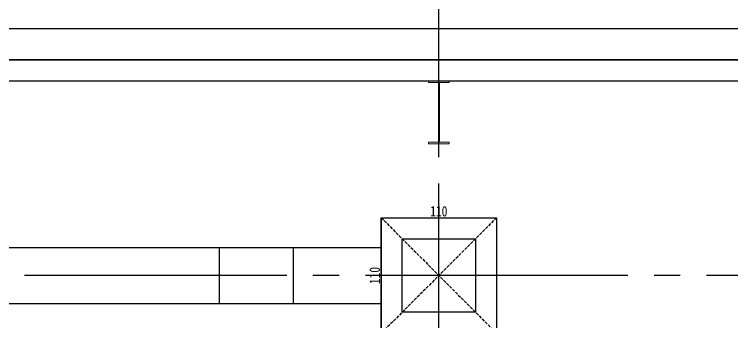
# Model space of a CAD drawing. Extents: x -18489 to 195597, y -1599 to 112111.
# Drawn here: x -16603 to -15918, y 8498 to 8791 of the extents above; entities that cross this region are included whole.
import ezdxf

# ---------------------------------------------------------------- set-up
doc = ezdxf.new("R2010")
doc.units = 0
doc.header["$LTSCALE"] = 100
doc.linetypes.add('X-CUB3-L10$0$COL-CEN-LIN', pattern=[3.25, 2.5, -0.25, 0.25, -0.25])
doc.linetypes.add('X-CUB3-L10$0$HIDDEN', pattern=[0.4, 0.3, -0.1])
for name, color, linetype in [('X-CUB3-L10$0$BEAM-RC(P)', 8, 'Continuous'), ('X-CUB3-L10$0$CCL', 8, 'X-CUB3-L10$0$COL-CEN-LIN'), ('X-CUB3-L10$0$COL', 8, 'Continuous'), ('X-CUB3-L10$0$COL-S', 8, 'Continuous'), ('X-CUB3-L10$0$WALL-DR', 8, 'Continuous'), ('X-CUB3-L10$0$WALL-G', 8, 'Continuous')]:
    doc.layers.add(name, color=color, linetype=linetype)
doc.styles.add('X-CUB3-L10$0$DIM', font='', dxfattribs={"width": 0.8})
doc.styles.get('X-CUB3-L10$0$DIM').set_extended_font_data('MingLiU')
doc.dimstyles.new('X-CUB3-L10$0$JJP_005_defpoint', dxfattribs={"dimtxt": 20, "dimasz": 0.5, "dimexe": 0.5, "dimexo": 0.5, "dimgap": 0.5, "dimtad": 1, "dimdsep": 46, "dimtxsty": 'X-CUB3-L10$0$DIM', "dimblk": 'X-CUB3-L10$0$_None', "dimcen": 10, "dimclrd": 256, "dimclre": 256, "dimclrt": 256, "dimadec": 0, "dimazin": 0, "dimtfac": 1, "dimtix": 1, "dimtmove": 2, "dimatfit": 3, "dimldrblk": 'X-CUB3-L10$0$_None', "dimfxl": 0.5, "dimtolj": 1, "dimtzin": 0, "dimarcsym": 0})

# ---------------------------------------------------------------- blocks, each defined once
blk = doc.blocks.new('*D439')
at = {"layer": 'DefPoints', "lineweight": -2, "transparency": 16777216}
blk.add_line((0, 0), (110, 0), dxfattribs=at)
at = {"layer": 'DefPoints', "color": 0, "transparency": 16777216}
for p in [(0, 0), (110, 0), (110, 0)]:
    blk.add_point(p, dxfattribs=at)
at = {"layer": 'DefPoints', "transparency": 16777216, "insert": (55, 6.07), "char_height": 10, "attachment_point": 5, "style": 'X-CUB3-L10$0$DIM'}
blk.add_mtext('\\A1;110', dxfattribs=at)
blk = doc.blocks.new('X-CUB3-L10$0$_None')
blk = doc.blocks.new('*D440')
at = {"layer": 'DefPoints', "lineweight": -2, "transparency": 16777216}
blk.add_line((0, 0), (0, -110), dxfattribs=at)
at = {"layer": 'DefPoints', "color": 0, "transparency": 16777216}
for p in [(0, 0), (0, -110), (0, -110)]:
    blk.add_point(p, dxfattribs=at)
at = {"layer": 'DefPoints', "transparency": 16777216, "insert": (-6.07, -55), "char_height": 10, "attachment_point": 5, "rotation": 90, "style": 'X-CUB3-L10$0$DIM'}
blk.add_mtext('\\A1;110', dxfattribs=at)
blk = doc.blocks.new('*U438')
at = {"layer": 'DefPoints', "linetype": 'X-CUB3-L10$0$HIDDEN', "ltscale": 0.1}
for p, q in [((110, 0), (0, -110)), ((0, 0), (110, -110))]:
    blk.add_line(p, q, dxfattribs=at)
at = {"layer": 'X-CUB3-L10$0$COL', "ltscale": 0.1}
blk.add_lwpolyline([(0, 0), (110, 0), (110, -110), (0, -110)], close=True, dxfattribs=at)
at = {"layer": 'DefPoints'}
dim = blk.add_linear_dim(base=(110, 0), p1=(0, 0), p2=(110, 0), dimstyle='X-CUB3-L10$0$JJP_005_defpoint', override={"dimtxt": 10}, dxfattribs=at)
dim.commit()
dim.dimension.update_dxf_attribs({"geometry": '*D439', "text_midpoint": (55, 6.067)})
dim = blk.add_linear_dim(base=(0, -110), p1=(0, 0), p2=(0, -110), angle=90, dimstyle='X-CUB3-L10$0$JJP_005_defpoint', override={"dimtxt": 10}, dxfattribs=at)
dim.commit()
dim.dimension.update_dxf_attribs({"geometry": '*D440', "text_midpoint": (-6.067, -55)})
blk = doc.blocks.new('X-CUB3-L10$0$CUB3-10')
at = {"layer": 'X-CUB3-L10$0$CCL'}
for p, q in [((-3360, 0), (-3360, 9982.459)), ((720, 9262.459), (-5160, 9262.459))]:
    blk.add_line(p, q, dxfattribs=at)
at = {"layer": 'X-CUB3-L10$0$COL-S'}
blk.add_lwpolyline([(-3395, 9297.459), (-3325, 9297.459), (-3325, 9227.459), (-3395, 9227.459)], close=True, dxfattribs=at)
at = {"layer": 'X-CUB3-L10$0$COL'}
blk.add_blockref('*U438', (-3415, 9317.459), dxfattribs=at)
blk = doc.blocks.new('X-CUB3-L10')
at = {"layer": 'X-CUB3-L10$0$BEAM-RC(P)'}
for p, q in [((-17223.15, 8568.96), (-16253.15, 8568.96)), ((-16407.55, 8568.96), (-16407.55, 8515.96)), ((-16336.85, 8568.96), (-16336.85, 8515.96)), ((-17223.15, 8515.96), (-16253.15, 8515.96))]:
    blk.add_line(p, q, dxfattribs=at)
at = {"layer": 'X-CUB3-L10$0$COL-S', "color": 2, "lineweight": 0, "ltscale": 10, "flags": 128}
blk.add_lwpolyline([(-16188.2, 8727.46), (-16208.1, 8727.46), (-16208.1, 8725.96), (-16198.65, 8725.96), (-16198.65, 8669.36), (-16208.1, 8669.36), (-16208.1, 8667.86), (-16188.2, 8667.86), (-16188.2, 8669.36), (-16197.65, 8669.36), (-16197.65, 8725.96), (-16188.2, 8725.96)], close=True, dxfattribs=at)
at = {"layer": 'X-CUB3-L10$0$COL-S'}
blk.add_lwpolyline([(-16233.15, 8577.46), (-16163.15, 8577.46), (-16163.15, 8507.46), (-16233.15, 8507.46)], close=True, dxfattribs=at)
at = {"layer": 'X-CUB3-L10$0$WALL-DR'}
for p, q in [((-17258.15, 8747.46), (-14409.65, 8747.46)), ((-14429.65, 8727.46), (-17258.15, 8727.46))]:
    blk.add_line(p, q, dxfattribs=at)
at = {"layer": 'X-CUB3-L10$0$WALL-G'}
blk.add_lwpolyline([(-17343.15, 7006.46), (-17373.15, 7006.46), (-17373.15, 7043.96), (-17373.15, 7043.96, -0.414214), (-17458.15, 7128.96), (-17458.15, 8577.46, -0.414214), (-17258.15, 8777.46), (-14379.65, 8777.46), (-14379.65, 8517.46), (-14359.65, 8517.46), (-14359.65, 8487.46), (-14409.65, 8487.46), (-14409.65, 8747.46), (-17258.15, 8747.46, 0.414214), (-17428.15, 8577.46), (-17428.15, 7128.96, 0.414214), (-17373.15, 7073.96), (-17343.15, 7073.96)], format="xyb", close=True, dxfattribs=at)
at = {"layer": 'X-CUB3-L10$0$CCL'}
blk.add_blockref('X-CUB3-L10$0$CUB3-10', (-12838.15, -720), dxfattribs=at)
at = {"layer": 'X-CUB3-L10$0$COL'}
blk.add_blockref('*U438', (-16253.15, 8597.46), dxfattribs=at)

msp = doc.modelspace()

# ---------------------------------------------------------------- block references
msp.add_blockref('X-CUB3-L10', (0, 0))

doc.saveas('drawing.dxf')
